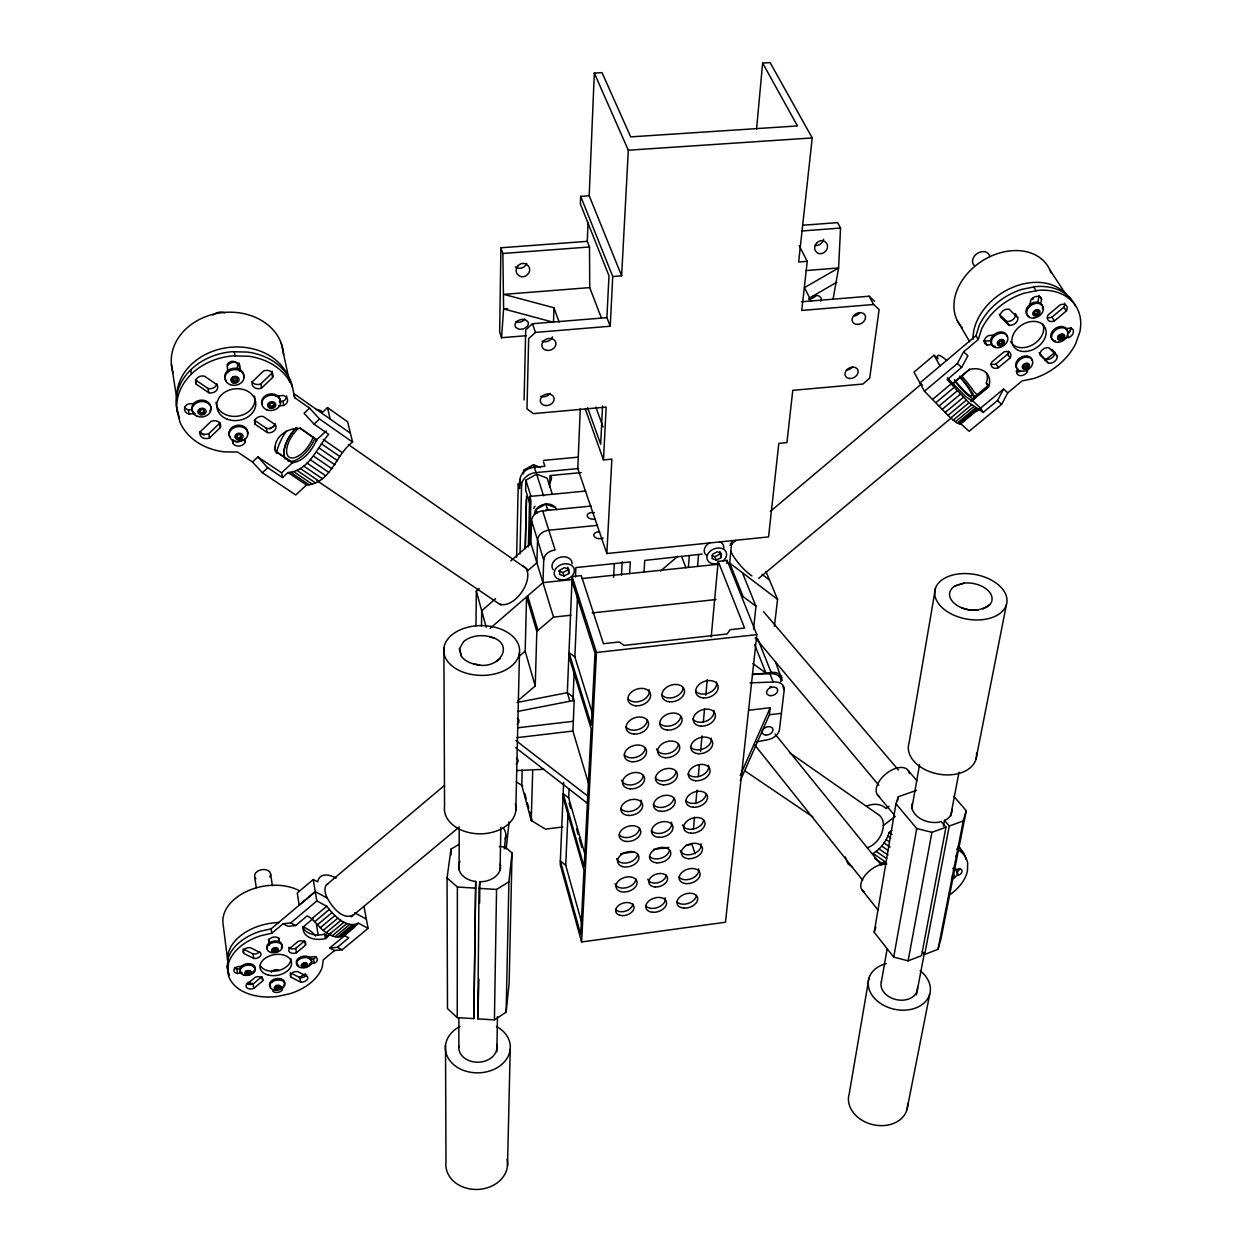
<?xml version="1.0" encoding="UTF-8"?>
<svg xmlns="http://www.w3.org/2000/svg" width="1252" height="1252" viewBox="0 0 1252 1252"><rect width="100%" height="100%" fill="white"/><g stroke="black" fill="none" stroke-linecap="round" stroke-linejoin="round"><path stroke-width="1.5" d="M459.938 861.376A21.002 15.212 -0.3 0 0 472.364 880.923L475.713 881.471L473.866 1018.627L457.246 1017.626L457.371 887.026L447.058 877.981L450.986 849.153L459.437 844.098M458.842 1047.533L458.889 1018.22M459.124 869.671L459.187 828.621M473.866 1018.627L475.713 881.471M499.266 846.54L504.963 846.9L512.052 852.909L509.141 983.211L506.121 1012.179L494.415 1019.879L477.795 1018.878L479.031 888.357L479.845 881.721L483.256 881.596A21.002 15.212 -0.3 0 0 500.268 863.864M475.963 625.765L476.323 591.038L479.203 588.518M478.89 979.111L477.795 1018.878M479.626 903.146L479.845 881.721M481.519 626.25L481.707 610.773L495.589 598.691M601.445 318.133L589.723 287.6L589.504 246.973L587.282 241.339L500.894 247.786L499.673 331.921L501.551 337.727L526.482 335.677M494.415 1019.879L496.559 889.436L508.907 881.799L512.052 852.909M496.856 1051.805L497.467 1016.655M500.064 870.25L500.831 827.29M506.121 1012.179L508.907 881.799M867.245 847.792C877.136 844.286 883.834 833.801 883.364 823.378A19.39 13.678 -55.7 0 0 877.558 814.097M516.622 557.234L518.234 483.288M543.478 461.816L544.917 466.245L534.322 467.246A14.335 11.237 -17.3 0 0 519.909 480.111L519.705 488.687L518.328 484.211M520.003 553.838L521.552 485.463L519.909 480.111M524.103 399.983L525.715 329.933L532.476 323.72L606.907 317.648L610.225 326.24L535.465 332.406L528.673 338.635L526.982 408.809L533.336 413.63L606.156 407.088L603.48 459.938L611.868 459.155L606.829 553.54L768.572 536.905L778.807 443.38L786.929 442.613L792.782 390.342L862.878 384.051L869.702 378.214L879.123 309.541L873.614 304.502L869.138 296.223L801.437 301.763M507.498 1165.784L510.237 1049.145M515.808 810.482L519.502 652.574A37.951 24.899 0.5 0 0 465.228 627.972A37.951 24.899 0.5 0 0 460.251 670.962A37.951 24.899 0.5 0 0 519.502 652.574M552.398 494.383L547.124 478.123L536.654 474.148L525.887 480.158L525.637 490.111L530.159 504.619M525.198 548.126L526.388 499.626M525.292 548.752L526.591 496.387M522.162 770.168L521.771 785.301L531.239 820.498L545.449 829.153L562.805 826.946M518.125 700.541L535.214 686.002L525.183 651.181L526.576 596.828L527.687 595.874L537.953 630.46M528.375 546.967L529.674 496.465L585.795 491.019M529.925 523.054L530.238 511.411M529.737 545.121L530.911 500.424L529.674 496.465M535.903 513.148L535.997 509.533L545.872 504.04L555.465 507.623M535.214 686.002L536.826 631.431L553.509 617.111L530.895 543.258L531.552 520.644A11.049 8.529 -17.2 0 1 542.679 510.847L591.147 506.058M531.239 820.498L532.695 771.169M589.723 287.6L503.836 294.376L553.963 307.757L553.509 322.296L503.601 308.9L502.85 253.483L500.894 247.786M549.659 487.044L550.035 475.557L581.194 472.599M490.127 628.379L542.961 582.649L543.728 559.894L531.552 520.644M523.43 473.835L523.555 470.173L533.477 464.742L540.52 467.512M580.693 196.361L612.744 276.504L621.634 275.816L589.191 195.75L580.693 196.361L580.38 203.951L608.973 275.784L606.907 317.648M588.847 784.488L572.884 731.043L574.214 700.744L569.879 701.23L567.328 692.685L572.133 576.577L581.288 575.623L603.448 643.7L619.239 641.963L624.012 645.406L727.177 633.966L730.072 629.693L744.58 628.081L718.194 561.365L727.146 560.411L756.818 634.623L725.471 922.223L581.601 941.973L560.207 864.49L563.635 782.265M580.286 408.559L577.782 468.608L606.829 553.54M587.282 241.339L588.08 222.34M589.191 195.75L594.324 73.085L602.04 72.632L630.695 136.875L797.477 125.936L762.64 63.054L770.121 62.6L812.219 137.923L798.651 261.997L807.243 261.324L801.749 310.433L873.614 304.502M575.466 577L575.873 567.579L630.319 561.929L629.6 573.604M574.183 672.089L572.962 700.04M593.025 715.487L574.856 656.909L577.563 595.029M581.757 922.771L565.716 865.304L568.048 812.877M585.216 855.272L568.705 797.962L569.128 788.541M568.799 573.51L569.003 569.284L564.48 567.625L559.754 570.192L559.566 574.418L564.089 576.061L568.799 573.51L567.813 567.187M602.556 405.992L600.678 444.194L587.611 407.776M802.782 225.235L837.588 222.637L840.546 228.067L838.59 267.975L833.065 299.197M610.225 326.24L612.744 276.504M581.601 941.973L596.468 652.48L572.133 576.577M621.634 275.816L628.316 150.209L594.324 73.085M613.59 577.282L614.341 563.729M621.462 575.325L622.26 561.725M643.966 572.101L644.749 560.427L702.106 554.088M501.551 337.727L503.601 308.9L507.483 308.587M688.381 567.391L689.304 556.107M697.567 566.17L698.538 554.839M756.568 128.972L762.64 63.054M693.436 828.902L694.5 817.274M695.768 803.706L697.02 790.137M698.272 776.553L699.352 764.925M700.604 751.356L702.043 735.847M703.295 722.279L704.563 708.71M705.815 695.126L707.255 679.617M711.199 636.971L718.194 561.365M726.864 563.337L727.146 560.411M753.516 629.099L755.973 606.234L743.125 596.625L729.666 563.056L731.904 540.551M721.042 557.625L721.465 553.447L717.177 551.788L712.466 554.339L712.059 558.517L716.347 560.16L721.042 557.625L719.947 551.412M229.539 974.979A48.28 31.707 -10.3 0 1 227.16 966.998L228.052 958.531A48.28 31.707 -10.3 0 1 260.4 931.222L271.136 928.843L315.269 891.627L313.235 879.499L297.256 893.02L299.197 905.18L315.269 891.627L327.351 898.122C331.983 906.871 343.095 921.128 353.721 914.649M334.534 950.518L323.282 959.83L322.249 967.06A48.358 31.707 -10.3 0 1 290.151 993.634L278.007 996.357A48.358 31.707 -10.3 0 1 227.723 971.458L228.631 962.991A48.358 31.707 -10.3 0 1 261.026 935.651L271.778 933.272L283.124 923.726L290.73 922.912L295.707 925.51L307.178 915.885C315.88 920.126 320.042 930.455 329.37 934.321C340.591 942.255 350.873 930.439 358.448 923.209L368.072 928.358L342.172 949.798L334.534 950.518L329.714 947.999L346.475 934.086M506.137 848.919L509.157 821.922M504.337 848.762L505.839 835.303M740.261 780.763L769.401 714.751L770.215 707.709L748.915 710.26M774.409 626.25L777.57 599.379L765.895 571.413M782.876 686.675L784.206 689.993L779.48 729.447A12.442 8.623 -21 0 1 766.474 739.948L756.881 741.841M912.332 803.33A20.251 13.944 11.1 0 0 918.545 817.415A20.251 13.944 11.1 0 0 938.233 822.298L941.191 821.609L945.98 827.228L921.519 955.667L908.107 960.847L893.709 957.091L874.209 932.255L895.978 803.768L898.247 796.788L916.605 790.294M897.59 800.623L898.247 796.788M868.951 978.141L849.232 1093.763A29.954 23.381 13.6 0 0 875.336 1125.141A29.954 23.381 13.6 0 0 907.653 1103.419M935.432 588.346L909.077 742.937A34.493 23.115 10.7 0 0 940.017 774.346A34.493 23.115 10.7 0 0 976.529 753.172M881.377 981.724L887.12 949.063M911.785 808.808L919.563 764.612M893.709 957.091L916.746 828.542L895.978 803.768M908.107 960.847L931.926 832.33L945.98 827.228M943.398 826.163L944.493 820.404L946.95 819.152A20.251 13.944 11.1 0 0 951.958 809.449M916.386 994.902L924.477 952.662M950.565 816.351L959.016 772.202M953.836 796.35L966.231 810.67L940.972 938.922L937.998 949.298L924.68 954.447L949.282 826.038L944.493 820.404M1017.422 369.496L1016.734 373.033A6.197 4.523 -31.6 0 0 1021.397 375.616A6.197 4.523 -31.6 0 0 1027.25 372.047L1027.955 368.511M1029.754 305.629L1030.819 300.104A6.37 4.726 -33.3 0 1 1036.844 296.395A6.37 4.726 -33.3 0 1 1041.586 299.165L1040.506 304.69M1037.72 302.734L1039.16 295.378M937.998 949.298L963.242 820.968L966.231 810.67M907.011 1109.507L929.735 994.119M975.981 759.213L1006.405 604.716A36.496 22.677 9.9 0 0 958.735 573.917A36.496 22.677 9.9 0 0 947.373 611.696A36.496 22.677 9.9 0 0 1006.405 604.716M236.581 437.308L237.035 435.273L239.414 434.46L241.354 435.696L240.9 437.73L238.522 438.529L236.44 436.51L238.522 438.529M240.9 437.73L241.198 434.898L239.273 433.662L236.894 434.475M204.42 410.844L202.339 408.668L199.897 409.435L199.553 412.362L201.478 413.661L203.919 412.894L204.264 409.983L203.919 412.894M232.543 380.561L232.794 377.071L232.543 380.561L234.453 381.876L236.878 381.124L237.395 379.043L235.486 377.728L233.06 378.48M236.878 381.124L237.113 377.619M269.321 405.836L269.853 403.786L272.279 403.019L274.157 404.318L273.609 406.384L271.199 407.135L269.133 404.944L271.199 407.135M273.609 406.384L273.969 403.426L274.157 404.318M782.156 680.399L775.567 662.089M874.209 932.255L875.868 926.981M922.552 385.319L919.907 382.94L975.95 335.692L979.267 325.348A55.511 40.987 -32.5 0 1 1021.882 289.368L1035.592 286.614A55.511 40.987 -32.5 0 1 1075.358 305.926M924.446 391.219L957.373 363.534L963.633 351.828L978.219 339.527L981.568 329.198A55.62 41.003 -32.4 0 1 1024.277 293.156L1038.018 290.386A55.62 41.003 -32.4 0 1 1079.834 331.905L1075.656 343.737A55.62 41.003 -32.4 0 1 1033.604 378.558L1022.133 380.905L1007.735 392.846L1001.631 404.365L969.142 431.267L960.769 423.755L957.311 423.098L950.659 418.027L924.446 391.219L913.991 372.141L934.023 355.208L937.92 358.776A33.945 5.274 50 0 1 946.715 360.42M459.468 648.802L463.49 641.728A22.333 14.648 0.5 0 1 483.663 635.719C518.891 638.802 501.363 672.59 474.007 664.029A22.333 14.648 0.5 0 1 461.393 656.314L459.468 648.802L461.393 656.314M874.381 858.136L881.846 863.207L885.007 861.611L873.067 853.488C880.766 848.778 886.494 841.109 889.108 832.502L891.893 830.358M287.96 472.52L306.505 484.993C330.951 483.428 335.771 454.335 352.594 442.081L319.526 418.982L309.573 408.105L304.095 413.301L314.033 424.146L328.713 434.366C316.74 447.637 309.134 471.049 287.96 472.52L282.576 477.56L281.606 472.833L292.311 462.802C304.189 461.112 312.171 449.906 316.74 439.671L326.271 430.954M740.245 775.457L770.215 707.709M330.121 933.147L325.395 938.562A18.702 12.442 -11.1 0 1 303.266 926.981L303.25 926.793M316.286 440.876L316.787 439.859L300.12 428.2L316.787 439.859M960.018 424.052L978.219 408.935L983.117 412.471L997.5 400.546L1003.603 389.012L1007.735 392.846M978.219 408.935L968.985 402.768L947.138 379.7L961.614 367.431L967.906 355.803L963.633 351.828M953.085 875.508L952.709 877.668L952.349 876.838M947.326 377.76L965.276 396.211L971.114 400.452L988.485 386.821L986.326 383.112A21.002 15.54 -30.4 0 0 986.466 372.752M209.507 437.918L220.336 427.558A6.683 5.384 -6.7 0 0 218.427 421.846A6.683 5.384 -6.7 0 0 211.103 421.345L200.257 431.752A6.683 5.352 -6.9 0 0 202.182 437.433A6.683 5.352 -6.9 0 0 209.507 437.918L208.787 433.693L219.585 423.332A6.667 5.368 -6.6 0 0 219.882 422.3M251.887 381.672A6.698 5.493 -8 0 0 260.776 383.863L271.794 373.315A6.714 5.509 -8.3 0 0 272.169 371.155M271.794 373.315L272.654 377.462L261.621 388.026L260.776 383.863M292.452 387.134A59.376 48.171 -7.3 0 0 248.491 356.225L232.841 355.865A59.376 48.171 -7.3 0 0 176.876 410.108L180.022 422.347A59.376 48.171 -7.3 0 0 224.452 451.878L237.536 452.019L252.528 462.019L257.896 456.933L281.606 472.833M252.528 462.019L262.388 472.724L267.709 467.716L282.576 477.56M314.033 424.146L319.526 418.982M352.594 442.081L347.633 421.799L327.492 407.604L322.562 412.205A36.042 17.246 -55.3 0 0 315.754 409.435M306.505 484.993L295.769 494.978L262.388 472.724M510.8 560.865L530.895 543.258M998.799 342.391L1000.583 340.826L1002.664 341.076L1002.946 342.907L1001.146 344.472L999.08 344.206L998.36 341.671L999.08 344.206M998.642 343.486L1000.708 343.752L1002.508 342.187L1002.226 340.356L1000.145 340.09L1000.583 340.826M527.295 571.1L536.873 562.758L537.577 540.066A11.158 8.545 -17.3 0 1 548.83 530.222L597.486 525.339M302.514 965.12L303.735 963.101L302.514 965.12L303.187 966.341L306.552 965.214L305.754 963.148L306.552 965.214M302.389 964.275L303.047 965.511L306.427 964.384M519.596 655.985L525.183 651.181M977.749 610.068A21.472 13.334 9.9 0 1 953.148 602.212A21.472 13.334 9.9 0 1 954.869 585.999L963.977 583.119A21.472 13.334 9.9 0 1 986.748 589.363A21.472 13.334 9.9 0 1 989.988 604.481L986.92 607.11L977.749 610.068A21.44 13.318 9.9 0 1 961.411 607.658M989.988 604.481L982.757 609.02M660.508 571.053L677.77 556.311M326.709 884.648L444.46 785.427M729.994 545.418L735.988 540.379M770.371 511.379L921.378 384.051M290.73 922.912L316.834 900.955L315.269 891.627M272.967 949.814L274.36 948.64L276.395 948.734L277.036 950.002L273.593 951.082L272.826 948.859L273.593 951.082M312.124 918.498L326.725 906.245C333.83 915.228 345.834 928.859 358.448 923.209M1034.355 312.53L1036.202 310.981L1038.252 311.31L1038.44 313.188L1036.593 314.737L1034.559 314.409L1033.87 311.764L1034.559 314.409M245.83 971.145L246.472 972.366L249.852 971.302M273.452 950.127L276.895 949.047L276.254 947.78M303.266 926.981L313.297 918.358M248.679 973.962L250.056 972.82L249.414 971.583L246.034 972.647L246.675 973.884L248.679 973.962L248.475 972.46M969.564 369.387L953.195 383.112L969.564 369.387A21.049 15.54 -30.4 0 1 988.595 386.978L972.1 400.546M1034.058 313.626L1036.108 313.955L1037.955 312.405L1037.752 310.543M933.1 398.981L951.426 383.613M314.612 921.785L329.229 909.531M936.011 402.549L954.353 387.212M317.351 924.884L331.968 912.645M939.016 406.071L957.357 390.734M288.586 947.31A5.462 3.599 -10.6 0 0 295.754 948.327L304.752 940.8L305.457 945.213L296.427 952.756A5.462 3.599 -10.6 0 1 290.495 952.741A5.462 3.599 -10.6 0 1 289.071 948.969L298.117 941.41A5.478 3.615 -10.7 0 1 304.048 941.41A5.478 3.615 -10.7 0 1 305.457 945.213M320.246 927.763L334.879 915.525M246.519 983.509A5.431 3.537 -9.9 0 0 253.139 983.931L260.526 977.765M990.786 363.894A6.213 4.585 -31.4 0 0 996.06 363.863L1007.688 354.144A6.229 4.601 -31.6 0 0 1008.564 351.202M1047.58 317.523A6.307 4.648 -33.3 0 0 1051.977 317.132L1063.824 307.241A6.323 4.664 -33.6 0 0 1064.623 303.266M329.714 947.999L337.414 947.31L348.745 937.826L343.909 935.275M942.052 409.451L960.394 394.13M262.623 980.973A5.446 3.553 -10 0 0 261.152 977.264A5.446 3.553 -10 0 0 255.22 977.28L246.331 984.729A5.446 3.537 -9.9 0 0 247.818 988.407A5.446 3.537 -9.9 0 0 253.749 988.376L262.623 980.973L261.997 976.529M323.266 930.314L337.883 918.107M945.041 412.612L963.383 397.307M998.36 367.712L1010.004 357.994A6.229 4.601 -31.6 0 0 1009.801 352.579A6.229 4.601 -31.6 0 0 1003.744 352.062L992.069 361.812A6.229 4.585 -31.3 0 0 992.304 367.196A6.229 4.585 -31.3 0 0 998.36 367.712L996.06 363.863M1054.403 320.935L1066.281 311.028A6.338 4.664 -33.5 0 0 1066.188 305.472A6.338 4.664 -33.5 0 0 1060.131 304.893L1048.221 314.847A6.323 4.648 -33.3 0 0 1048.347 320.371A6.323 4.648 -33.3 0 0 1054.403 320.935L1051.977 317.132M326.334 932.521L340.951 920.33M947.936 415.492L966.262 400.202M329.37 934.321L343.987 922.145M973.649 397.62L988.564 385.178L986.326 383.112M325.395 938.562L331.091 933.601M758.555 578.502L951.567 417.714M971.02 401.501L974.009 399.012M332.343 935.682L346.945 923.522M351.342 916.824L459.327 826.915M950.659 418.027L968.985 402.768M953.163 420.171L971.474 404.944M335.16 936.574L349.762 924.43M955.401 421.861L973.68 406.665M275.659 987.405L277.052 986.263L279.055 986.341L279.665 987.578L276.285 988.642L275.534 986.513L276.285 988.642M1023.995 367.791L1023.792 365.975L1025.591 364.473L1027.61 364.77L1027.814 366.586L1025.998 368.088L1023.995 367.791L1023.494 366.961L1025.498 367.259L1027.313 365.756L1027.109 363.956L1025.091 363.659L1025.591 364.473M337.79 936.981L352.375 924.852M1059.348 338.65L1059.176 336.835L1060.976 335.333L1062.979 335.646L1063.151 337.461L1061.336 338.963L1058.519 337.367L1060.507 337.664L1062.322 336.162L1062.15 334.347L1062.979 335.646M957.311 423.098L975.574 407.917M276.16 987.734L278.163 987.812L279.54 986.67L278.914 985.449L279.055 986.341M340.153 936.903L354.723 924.79M958.86 423.833L977.092 408.684M342.203 936.324L356.757 924.242M960.769 423.755L978.939 408.668M976.435 411.579L1003.603 389.012M888.998 806.304L886.087 808.557A28.921 20.392 -55.7 0 0 866.541 806.163M883.317 825.538L895.227 816.414M496.121 661.557L500.049 658.74M809.324 298.164L836.852 282.185M545.152 510.706L547.578 509.345L549.941 510.221M558.47 570.912L562.977 572.555L567.688 569.989M712.138 555.622L714.986 556.717L719.665 554.198M954.869 585.999L963.977 583.119M949.282 826.038L963.242 820.968M238.381 437.73L240.76 436.932M232.277 379.137L234.187 380.451L236.597 379.7M200.038 410.296L202.48 409.529M199.397 411.501L201.337 412.8L203.763 412.049M271.011 406.243L273.421 405.476M517.577 711.449L569.879 701.23M327.273 935.526L324.659 934.164L321.764 934.728A18.67 12.442 -11 0 1 302.734 926.543M517.06 702.497L567.328 692.685L573.103 697.067L574.214 700.744M234.437 968.046A5.478 3.584 -9.6 0 0 236.972 969.048L240.775 968.532M309.745 959.329L313.516 958.813A5.415 3.568 -11 0 0 316.302 956.497M242.716 966.106L236.988 966.873A5.493 3.584 -9.6 0 0 233.921 970.629A5.493 3.584 -9.6 0 0 237.551 973.493L241.37 972.976M310.465 963.727L314.236 963.226A5.431 3.568 -11 0 0 317.351 959.486A5.431 3.568 -11 0 0 313.861 956.622L308.195 957.373M954.681 869.608L959.736 868.935A5.055 3.177 -22.7 0 1 962.005 871.752A5.055 3.177 -22.7 0 1 958.406 875.336L956.638 871.314A5.055 3.177 -22.7 0 0 960.002 868.418M620.648 853.676L634.154 851.923M653.434 849.419L668.85 847.416M686.206 845.163L691.996 844.411L695.095 853.661M516.732 737.694L572.884 731.043M769.401 714.751L781.42 713.327M517.639 727.788L573.306 721.293M752.436 674.593L771.169 672.434A12.567 8.874 -21.6 0 1 782.03 678.036M596.468 652.48L756.818 634.623M553.509 617.111L570.912 615.233M592.196 612.932L716.034 599.552M542.945 582.649L572.133 579.582M581.851 578.565L717.991 564.292M295.707 925.51L288.101 926.323L283.124 923.726M521.552 485.463A14.382 11.237 -17.3 0 1 536.012 472.583L578.549 468.545M543.697 460.376L578.393 457.121M994.119 335.035L988.751 335.52A6.276 4.679 -31.7 0 0 984.307 340.591A6.276 4.679 -31.7 0 0 987.03 345.004L992.382 344.519M195.609 403.347L188.238 404.005A6.745 5.462 -5.7 0 0 184.545 409.404A6.745 5.462 -5.7 0 0 189.115 414.052L194.623 413.551M275.972 396.117L283.234 395.46A6.651 5.415 -9 0 1 287.569 400.092A6.651 5.415 -9 0 1 283.781 405.445L278.351 405.93M1065.515 328.572L1070.804 328.087A6.276 4.57 -33.1 0 1 1073.34 332.5A6.276 4.57 -33.1 0 1 1068.832 337.539L1065.327 337.852M184.56 407.213A6.729 5.462 -5.6 0 0 188.442 409.827L192.088 409.498M279.29 401.61L282.889 401.282A6.636 5.399 -9 0 0 286.677 395.929M983.822 340.779A6.276 4.679 -31.7 0 0 984.745 341.17L990.082 340.685M551.412 476.902L551.522 476.887A17.622 13.803 -17.3 0 1 549.033 484.305M805.912 270.557L838.59 267.975L804.457 287.616L811.452 301.435M502.85 253.483L589.504 246.973M801.765 230.994L840.546 228.067M628.316 150.209L812.219 137.923M516.653 770.575L543.806 769.307M750.073 682.856L773.22 682.043A12.567 8.842 -21.5 0 1 784.206 689.993M752.624 674.343L769.917 673.764A12.52 8.842 -21.5 0 1 780.872 681.714M303.876 963.93L305.895 963.977M457.371 887.026L474.899 888.106M479.031 888.357L496.559 889.436M274.751 447.308L275.581 451.33L292.999 462.708M474.007 664.029L479.735 664.89M916.746 828.542L931.926 832.33M489.313 636.579L494.446 638.348M243.717 953.382L253.718 958.422A5.509 3.646 -10 0 0 259.571 956.872A5.509 3.646 -10 0 0 260.463 952.756L250.463 947.686A5.524 3.646 -9.7 0 0 244.578 949.266A5.524 3.646 -9.7 0 0 243.717 953.382L243.123 948.938L253.107 953.977A5.493 3.615 -9.9 0 0 259.587 951.77M290.902 977.155L300.59 982.038A5.399 3.537 -10.9 0 0 306.333 980.504A5.399 3.537 -10.9 0 0 307.288 976.497L297.6 971.583A5.415 3.537 -10.7 0 0 291.81 973.148A5.415 3.537 -10.7 0 0 290.902 977.155L290.229 972.741M291.841 973.555L299.901 977.624A5.384 3.521 -10.8 0 0 306.724 974.776M337.414 947.31L342.172 949.798M313.235 879.499L317.695 881.877A30.33 14.508 50 0 1 336.162 878.106M316.834 900.955L326.725 906.245M354.582 912.771L366.335 919.093M516.247 781.858L522.773 785.896M852.581 866.947L848.011 863.896L845.272 856.947M290.73 472.411L309.275 484.9M296.959 470.376L315.52 482.896M293.75 471.691L312.311 484.195M275.581 451.33L292.264 462.63M300.308 468.467L318.869 481.034M316.866 480.58L500.91 605.06M745.003 770.935L812.798 816.867M307.084 463.13L325.645 475.744M303.704 466.041L322.265 478.624M208.818 392.737L208.098 388.543L195.578 379.998L196.282 384.192L208.818 392.737A6.776 5.524 -6.2 0 0 216.048 390.89A6.776 5.524 -6.2 0 0 217.05 384.787L204.53 376.195A6.792 5.54 -5.8 0 0 197.268 378.041A6.792 5.54 -5.8 0 0 196.282 384.192M267.239 432.535L266.394 428.34L254.375 420.14L255.205 424.334L267.239 432.535A6.604 5.321 -8.8 0 0 274.313 430.719A6.604 5.321 -8.8 0 0 275.409 424.804L263.374 416.556A6.636 5.352 -8.4 0 0 256.269 418.371A6.636 5.352 -8.4 0 0 255.205 424.334M310.386 459.797L328.932 472.427M876.118 851.407L886.572 858.528M313.532 456.104L332.046 468.764M879.029 848.934L887.965 855.053M316.443 452.144L334.957 464.836M881.705 846.102L887.652 850.186M319.072 447.997L337.555 460.705M884.1 842.972L890.047 847.072M323.235 439.483L341.686 452.238M321.357 443.74L339.808 456.479M887.84 836.101L890.798 838.151M886.15 839.607L889.123 841.657M952.349 875.555L953.445 876.322M889.108 832.502L892.081 834.552M348.338 444.554L527.217 569.175M789.902 752.906L877.777 814.238M350.435 433.255L293.813 393.551L294.721 397.713L309.573 408.105M752.922 663.591L765.942 673.028L754.659 644.623M574.856 656.909L568.987 652.542L591.351 725.174L595.013 653.09L571.945 581.022M729.666 563.056L777.57 599.379M762.077 574.386L769.495 580.036M515.918 740.511L587.736 796.084M515.746 747.71L587.376 803.283M568.705 797.962L563.15 793.565L584.152 866.932L591.163 728.836L568.831 656.189M565.716 865.304L560.364 860.907L580.709 934.446L583.98 870.203L563.009 796.835M972.319 400.546L980.613 408.105L983.117 412.471M976.998 394.583L974.479 392.267A33.945 5.274 50 0 0 962.037 376.21M869.138 296.223L874.616 301.262M957.373 363.534L961.614 367.431M997.5 400.546L1001.631 404.365M457.246 1017.626L447.48 1008.611L447.058 877.981M999.221 314.221L1006.467 321.201L1008.815 325.019A6.323 4.711 -32.5 0 0 1015.356 323.313A6.323 4.711 -32.5 0 0 1017.688 317.554L1015.325 313.751A6.307 4.695 -32.6 0 1 1012.993 319.51A6.307 4.695 -32.6 0 1 1006.467 321.201M1039.144 352.673L1048.315 363.033A6.213 4.523 -32.3 0 0 1054.716 361.358A6.213 4.523 -32.3 0 0 1057.079 355.771L1051.962 349.324M1008.815 325.019L1000.348 316.866A6.338 4.711 -32.3 0 1 1002.664 311.091A6.338 4.711 -32.3 0 1 1009.237 309.385M1048.315 363.033L1040.162 355.192A6.229 4.538 -32 0 1 1042.493 349.59A6.229 4.538 -32 0 1 1048.941 347.899L1057.079 355.771M1009.253 309.369L1017.688 317.554M257.896 456.933L267.709 467.716M908.326 770.653L916.949 780.747M763.47 611.571L898.404 769.996M755.159 637.644L878.779 785.223M877.386 794.723L894.382 815.13M775.082 734.079L881.674 865.539M922.427 951.63L924.68 954.447M754.721 744.94L862.706 880.266M862.002 889.859L878.231 910.314M953.101 382.94L953.899 383.973M1069.224 297.084L1071.696 300.856M1049.661 269.571L1068.41 298.132M1063.824 307.241L1066.281 311.028M1067.22 335.004L1068.832 337.539M1033.682 286.99L1036.108 290.777M1039.974 296.646L1041.586 299.165M1062.322 336.162L1063.151 337.461M1060.507 337.664L1061.336 338.963M1058.347 335.552L1059.176 336.835M1027.109 363.956L1027.61 364.77M1027.313 365.756L1027.814 366.586M1025.498 367.259L1025.998 368.088M1023.291 365.161L1023.792 365.975M1025.701 369.481L1027.25 372.047M1007.688 354.144L1010.004 357.994M984.745 341.17L987.03 345.004M975.95 335.692L978.219 339.527M957.311 320.653L969.705 341.749M934.023 355.208L940.08 365.928M799.183 245.689L807.243 261.324M327.351 898.122L326.334 895.994A20.329 9.719 50 0 1 327.727 883.849M882.942 863.395L883.02 863.567A17.559 11.284 -21.8 0 0 885.618 863.395M742.373 572.696L755.973 606.234M757.663 638.723L771.169 672.434M769.917 673.764L773.22 682.043M714.986 556.717L716.347 560.16M681.98 557.343L685.939 567.798M595.827 407.025L603.088 427.042M553.963 307.757L559.112 322.077M585.31 409.044L603.48 459.938M532.476 323.72L535.465 332.406M536.654 474.148L543.587 495.823M533.477 464.742L534.557 468.138M545.872 504.04L547.578 509.345M534.322 467.246L536.012 472.583M562.977 572.555L564.089 576.061M542.679 510.847L555.09 549.988A11.268 8.561 -17.3 0 0 543.728 559.894M535.997 509.533L537.108 513.085M525.887 480.158L530.989 496.449M526.576 596.828L536.826 631.431M569.097 803.08L570.693 808.62M576.53 828.965L578.127 834.521M579.191 838.214L581.851 847.463M476.323 591.038L486.199 627.252M973.962 396.164L974.212 397.134M524.76 793.33L526.263 798.886M527.264 802.595L528.767 808.15M529.752 811.844L532.257 821.109M179.365 418.121L176.219 405.883A59.251 48.139 -7.3 0 1 232.043 351.718L247.661 352.094A59.251 48.139 -7.3 0 1 291.544 382.987L294.721 397.713M327.492 407.604L330.199 419.06M281.09 342.766L289.666 382.157M282.889 401.282L283.781 405.445M272.091 402.127L272.279 403.019M234.218 351.781L235.016 355.928M234.187 380.451L234.453 381.876M244.531 439.421L245.063 442.222A6.62 5.305 -7.7 0 1 239.21 446.041A6.62 5.305 -7.7 0 1 232.903 443.365L232.403 440.547M364.082 907.011L368.072 928.358M241.198 434.898L241.354 435.696M239.273 433.662L239.414 434.46M219.585 423.332L220.336 427.558M324.659 934.164L325.379 938.358M201.337 412.8L201.478 413.661M316.365 924.07L318.211 935.197M190.727 369.872L191.415 374.051M313.516 958.813L314.236 963.226M188.442 409.827L189.115 414.052M305.065 965.558L305.191 966.387M303.047 965.511L303.187 966.341M295.754 948.327L296.427 952.756M299.901 977.624L300.59 982.038M171.399 364.285L176.939 399.732A57.42 46.747 -7.2 0 1 225.423 347.915A57.42 46.747 -7.2 0 1 289.822 380.905M176.657 407.589L177.314 411.814M270.635 874.099L272.373 885.68M276.895 949.047L277.036 950.002M282.06 986.607L282.498 989.549A5.399 3.506 -10.4 0 1 277.725 992.382A5.399 3.506 -10.4 0 1 272.639 990.895M275.487 950.221L275.628 951.176M271.136 928.843L271.778 933.272M279.54 986.67L279.665 987.578M278.163 987.812L278.288 988.72M276.911 985.371L277.052 986.263M256.269 887.715L254.61 876.118A8.091 5.493 -9.7 0 1 264.297 869.53A8.091 5.493 -9.7 0 1 269.759 876.979M253.107 953.977L253.718 958.422M253.139 983.931L253.749 988.376M246.472 972.366L246.675 973.884M236.972 969.048L237.551 973.493M227.692 960.487L222.934 922.88A46.089 30.83 -10 0 1 249.007 890.375A46.089 30.83 -10 0 1 299.635 890.829M227.285 965.84L227.848 970.3M227.723 372.063L227.285 366.21A6.776 5.571 -6.9 0 1 233.295 362.235A6.776 5.571 -6.9 0 1 239.774 365.13L240.165 370.968M232.637 439.624L232.903 443.365M269.321 945.37L268.93 939.986A5.509 3.646 -10.2 0 1 273.812 937.075A5.509 3.646 -10.2 0 1 279.008 938.671L279.259 942.255M268.554 939.141L268.804 942.725M244.813 438.497L245.063 442.222M239.101 362.923L239.633 370.702M278.586 937.826L278.836 941.41M443.897 647.832L444.538 806.053A35.776 25.259 -0.1 0 0 481.644 833.801A35.776 25.259 -0.1 0 0 515.323 803.909M445.509 1045.217L445.994 1162.091A30.893 25.275 -2.3 0 0 477.982 1189.431A30.893 25.275 -2.3 0 0 507.091 1159.211M450.986 849.153L451.002 854.991M859.78 312.671A7.011 5.509 -29.5 0 1 853.661 316.083M550.113 393.363A7.027 5.665 -18.5 0 1 540.645 396.305M552.555 336.898A7.168 5.884 -19.2 0 1 542.069 341.201M852.565 366.742A6.886 5.321 -28.1 0 1 846.555 370.06M809.011 299.651A6.917 4.601 -20.6 0 1 809.887 298.43L812.579 296.474A6.51 4.335 -20.6 0 1 818.918 295.957L820.842 297.538A6.917 4.601 -20.6 0 1 820.67 301.153M823.581 239.273A6.745 5.431 -30.4 0 1 814.896 245.455M816.21 295.347A6.62 5.258 -28.8 0 1 808.839 298.524M526.685 263.421A6.855 5.79 -19.1 0 1 515.339 266.911M524.745 319.041A6.745 5.587 -18.4 0 1 515.652 321.842M496.402 1026.421A32.489 25.4 -1.3 0 1 501.974 1064.231A32.489 25.4 -1.3 0 1 453.224 1064.247A32.489 25.4 -1.3 0 1 459.907 1026.437M496.668 1044.45A19.109 14.93 -1.3 0 1 478.655 1062.197A19.109 14.93 -1.3 0 1 458.842 1046.03M920.11 970.754A31.441 23.412 12.4 0 1 919.406 1006.311A31.441 23.412 12.4 0 1 873.067 996.576A31.441 23.412 12.4 0 1 886.197 963.617M917.559 987.218A18.498 13.772 12.4 0 1 897.715 999.894A18.498 13.772 12.4 0 1 881.424 981.412M313.313 436.635A20.189 9.656 -55.3 0 1 289.603 457.434A20.189 9.656 -55.3 0 1 297.976 428.763M314.409 439.53A24.148 11.55 -55.3 0 1 287.819 460.939M296.427 427.511A24.148 11.55 -55.3 0 0 285.456 459.03A24.148 11.565 -55.3 0 1 296.427 427.542M275.299 424.678A57.42 46.747 -7.2 0 1 269.822 428.982M204.092 435.101A57.42 46.747 -7.2 0 1 199.475 432.707M173.167 372.83A56.356 46.418 -6.6 0 1 218.865 313.094A56.356 46.418 -6.6 0 1 283.641 354.598M213.09 315.081A9.844 8.216 -5.9 0 1 224.875 312.797M226.299 380.764A9.578 7.841 -7 0 1 232.465 368.464A9.578 7.841 -7 0 1 243.608 377.353M195.093 413.927A9.546 7.715 -6 0 1 193.653 403.582A9.546 7.715 -6 0 1 206.283 401.078A9.546 7.715 -6 0 1 209.882 410.985M230.618 361.609A5.384 4.429 -6.8 0 1 236.362 362.689A5.384 4.429 -6.8 0 1 237.097 367.556M227.05 365.052A5.384 4.429 -6.8 0 1 227.504 363.941M228.287 362.955A5.384 4.429 -6.8 0 1 229.351 362.157M230.446 437.308A9.39 7.543 -7.6 0 1 236.518 425.414A9.39 7.543 -7.6 0 1 247.442 433.896M262.075 404.396A9.437 7.668 -8.7 0 1 270.557 393.91A9.437 7.668 -8.7 0 1 280.182 402.753M275.612 451.502A22.27 17.825 -9.9 0 1 300.151 428.372M261.605 388.026A6.714 5.493 -8.6 0 1 254.266 387.494A6.714 5.493 -8.6 0 1 252.45 381.657L263.499 371.03A6.729 5.509 -8.4 0 1 270.855 371.578A6.729 5.509 -8.4 0 1 272.654 377.462M254.453 396.055A19.547 15.869 -7.3 0 1 238.287 416.087A19.547 15.869 -7.3 0 1 216.017 402.299M275.096 423.645A6.589 5.321 -8.7 0 1 266.394 428.34M208.787 433.677A6.667 5.352 -6.4 0 1 199.897 431.596M216.925 383.738A6.761 5.509 -6.1 0 1 208.098 388.543M242.966 439.843A6.604 5.305 -7.7 0 1 232.809 440M276.41 453.224A36.042 17.246 -55.3 0 1 286.458 430.907M958.954 869.326A43.523 27.622 -22.2 0 1 957.029 872.456M959.533 847.134A43.523 27.622 -22.2 0 1 961.755 852.096M952.788 868.372A7.168 4.507 -22.6 0 1 956.825 872.441M953.351 869.671A7.168 4.507 -22.6 0 1 957.404 873.739A7.168 4.507 -22.6 0 1 951.41 879.154M953.461 874.851A3.114 1.956 -22.6 0 1 954.478 876.791A3.114 1.956 -22.6 0 1 951.958 878.857M950.644 894.225A44.947 28.389 -22.2 0 0 967.436 871.032L967.671 863.238A44.947 28.389 -22.2 0 0 956.684 849.012M956.043 855.726A5.102 3.24 -22.5 0 1 955.996 856.399M957.749 846.728A44.884 28.405 -22.2 0 1 965.871 859.216M959.627 376.93A19.03 2.958 50 0 1 971.755 396.086A19.03 2.958 50 0 1 954.368 379.638M959.627 376.054A22.755 3.537 50 0 1 974.353 398.762A22.755 3.537 50 0 1 955.777 382.361M1071.149 327.805A53.805 39.814 -32.5 0 1 1069.224 332.735M1054.794 352.36A53.805 39.814 -32.5 0 1 1044.857 360.075M973.007 339.355A53.805 39.814 -32.5 0 1 1009.926 288.586A53.805 39.814 -32.5 0 1 1066.845 295.362M962.287 327.68A52.881 39.673 -33 0 1 982.898 260.494A52.881 39.673 -33 0 1 1050.944 272.811M974.134 265.361A9.249 7.042 -33.5 0 1 978.015 253.014A9.249 7.042 -33.5 0 1 989.722 256.691M1055.499 340.982A8.874 6.495 -32.9 0 1 1051.07 333.893A8.874 6.495 -32.9 0 1 1059.802 326.631A8.874 6.495 -32.9 0 1 1067.252 331.217M1028.941 316.271A8.983 6.651 -33.1 0 1 1027.047 307.663A8.983 6.651 -33.1 0 1 1037.141 302.092A8.983 6.651 -33.1 0 1 1042.509 308.79M1032.712 297.616A5.055 3.756 -33.2 0 1 1032.916 299.651M995.418 346.475A8.889 6.604 -31.9 0 1 990.77 339.37A8.889 6.604 -31.9 0 1 999.472 332.077A8.889 6.604 -31.9 0 1 1007.109 336.678M1018.612 369.606A8.795 6.448 -31.8 0 1 1020.02 357.853A8.795 6.448 -31.8 0 1 1032.024 360.498M1023.886 357.258A6.213 4.554 -31.8 0 1 1025.012 357.055M1027.125 357.243A6.213 4.554 -31.8 0 1 1028.017 357.618M1053.026 332.422A6.276 4.585 -32.9 0 1 1054.607 330.653M1042.681 323.892A18.31 13.522 -32.5 0 1 1032.524 344.848A18.31 13.522 -32.5 0 1 1010.646 341.514M1054.669 351.953A6.197 4.523 -32.3 0 1 1052.322 357.54A6.197 4.523 -32.3 0 1 1045.936 359.214M1021.319 371.187A6.182 4.523 -31.6 0 1 1016.076 371.234M1070.992 327.727A6.26 4.57 -33.1 0 1 1067.486 333.173M305.316 973.743A46.809 30.83 -10.2 0 1 298.962 977.656M253.139 983.837A46.809 30.83 -10.2 0 1 247.943 982.319M228.24 963.68A46.809 30.83 -10.2 0 1 279.024 922.521M302.53 926.543A46.809 30.83 -10.2 0 1 315.707 936.12M255.893 878.732A8.091 5.493 -9.7 0 1 255.001 877.511M242.387 973.133A7.762 5.071 -9.8 0 1 240.979 966.747A7.762 5.071 -9.8 0 1 250.384 963.774A7.762 5.071 -9.8 0 1 255.032 969.142M254.359 970.472A7.762 5.071 -9.8 0 1 251.715 972.694M270.714 986.983A7.668 4.992 -10.4 0 1 271.934 980.426A7.668 4.992 -10.4 0 1 281.7 979.111A7.668 4.992 -10.4 0 1 283.828 985.199M271.308 972.381A4.319 2.817 -10.3 0 1 274.736 969.831A4.319 2.817 -10.3 0 1 279.086 970.644M298.759 965.574A7.684 5.039 -10.8 0 1 297.506 959.204A7.684 5.039 -10.8 0 1 306.865 956.262A7.684 5.039 -10.8 0 1 311.341 961.614M310.652 962.929A7.684 5.039 -10.8 0 1 309.51 964.134M267.114 948.515A7.778 5.149 -10.2 0 1 275.096 940.956A7.778 5.149 -10.2 0 1 281.293 947.889M271.997 982.225A5.415 3.521 -10.4 0 1 272.451 981.552M273.077 980.926A5.415 3.521 -10.4 0 1 273.859 980.379M275.753 979.596A5.415 3.521 -10.4 0 1 279.822 979.58M252.184 965.636A5.478 3.584 -9.8 0 1 252.904 966.09M253.452 966.638A5.478 3.584 -9.8 0 1 253.812 967.28M290.871 958.516A15.916 10.454 -10.3 0 1 277.913 970.676A15.916 10.454 -10.3 0 1 260.103 965.355M534.369 514.196A11.425 8.842 -17.4 0 1 544.401 504.259A11.425 8.842 -17.4 0 1 556.498 509.689M533.775 508.515A11.409 8.842 -17.4 0 1 534.948 506.215M553.181 569.723A10.282 7.794 -17.5 0 1 559.738 557.39A10.282 7.794 -17.5 0 1 572.117 563.807M718.601 563.353A10.172 7.59 -21.7 0 1 707.02 556.295A10.172 7.59 -21.7 0 1 721.575 548.36A10.172 7.59 -21.7 0 1 723.187 560.849M719.571 541.74A10.141 7.575 -21.7 0 1 723.828 548.11M706.613 555.418A10.141 7.575 -21.7 0 1 709.743 542.758M529.768 467.857A5.352 4.21 -17.3 0 1 531.051 467.293M879.546 796.695A19.625 11.143 -39.8 0 1 886.588 773.345A19.625 11.143 -39.8 0 1 909.375 773.486M864.099 891.596A18.905 10.345 -38.7 0 1 865.523 874.898A18.905 10.345 -38.7 0 1 886.792 863.958M503.257 827.979A20.392 14.273 6.3 0 1 505.088 838.965M676.111 771.435A11.237 7.778 -18.6 0 1 667.394 780.215A11.237 7.778 -18.6 0 1 655.438 777.962M673.873 798.103A11.127 7.622 -18.4 0 1 665.25 806.742A11.127 7.622 -18.4 0 1 653.403 804.582M696.409 895.43A10.658 6.996 -18.3 0 1 688.099 903.49A10.658 6.996 -18.3 0 1 676.784 901.659M698.6 868.951A10.767 7.136 -18.4 0 1 691.699 878.544A10.767 7.136 -18.4 0 1 678.96 877.12M701.01 843.817A10.877 7.277 -18.6 0 1 692.7 854.083A10.877 7.277 -18.6 0 1 680.29 850.405M703.64 820.154A10.986 7.434 -18.8 0 1 693.686 828.996A10.986 7.434 -18.8 0 1 682.543 824.833M706.159 794.05A11.096 7.575 -19 0 1 697.489 802.673A11.096 7.575 -19 0 1 685.752 800.513M678.396 744.204A11.362 7.95 -18.8 0 1 668.161 753.516A11.362 7.95 -18.8 0 1 656.549 748.946M632.886 903.975A9.437 6.229 -17.1 0 1 625.64 911.096A9.437 6.229 -17.1 0 1 615.514 909.484M665.156 897.747A10.705 7.042 -17.7 0 1 658.395 907.199A10.705 7.042 -17.7 0 1 645.672 905.853M635.906 879.139A10.845 7.215 -17.2 0 1 626.219 887.746A10.845 7.215 -17.2 0 1 615.029 883.818M637.706 854.005A10.939 7.356 -17.4 0 1 627.925 862.738A10.939 7.356 -17.4 0 1 616.61 858.684M639.537 828.339A11.049 7.512 -17.5 0 1 631.055 836.852A11.049 7.512 -17.5 0 1 619.208 834.787M641.196 800.169A11.158 7.668 -17.7 0 1 634.201 810.326A11.158 7.668 -17.7 0 1 620.867 808.682M643.325 775.457A11.284 7.825 -17.9 0 1 633.23 784.644A11.284 7.825 -17.9 0 1 621.602 780.215M645.281 748.195A11.393 7.981 -18 0 1 636.517 757.147A11.393 7.981 -18 0 1 624.31 754.815M647.268 720.37A11.518 8.154 -18.3 0 1 638.41 729.478A11.518 8.154 -18.3 0 1 626.078 727.052M649.084 689.742A11.628 8.326 -18.5 0 1 641.775 700.682A11.628 8.326 -18.5 0 1 627.894 698.679M666.267 875.132A9.609 6.385 -17.8 0 1 657.629 882.77A9.609 6.385 -17.8 0 1 647.769 879.264M669.538 849.858A10.908 7.324 -18 0 1 661.087 858.215A10.908 7.324 -18 0 1 649.459 856.227M671.495 822.267A11.018 7.465 -18.2 0 1 664.499 832.236A11.018 7.465 -18.2 0 1 651.416 830.671M680.728 716.41A11.471 8.107 -19 0 1 671.823 725.503A11.471 8.107 -19 0 1 659.616 723.077M683.122 688.037A11.597 8.279 -19.3 0 1 674.108 697.286A11.597 8.279 -19.3 0 1 661.776 694.75M708.538 765.363A11.205 7.731 -19.3 0 1 701.323 775.677A11.205 7.731 -19.3 0 1 688.099 773.939M711.167 738.148A11.315 7.903 -19.5 0 1 703.859 748.633A11.315 7.903 -19.5 0 1 690.509 746.818M713.828 710.353A11.44 8.06 -19.8 0 1 706.441 721.042A11.44 8.06 -19.8 0 1 692.951 719.117M716.551 681.964A11.565 8.232 -20.1 0 1 709.086 692.857A11.565 8.232 -20.1 0 1 695.455 690.838M771.169 686.456A5.744 4.053 -21.5 0 1 769.792 687.035M517.373 718.21A5.916 4.226 -15.4 0 1 517.232 724.313M516.56 758.211A5.822 4.116 -15.3 0 1 516.215 764.158M523.07 565.967A22.364 12.489 -55.2 0 1 522.929 590.271A22.364 12.489 -55.2 0 1 499.689 603.933M751.904 575.873A21.91 5.869 49.9 0 1 730.73 551.256M730.37 543.556A21.91 5.869 49.9 0 1 732.342 543.603M603.135 537.953A5.587 3.459 3 0 1 594.121 536.263A5.587 3.459 3 0 1 599.661 531.818M595.263 518.938A5.54 3.396 2.9 0 1 587.235 515.918A5.54 3.396 2.9 0 1 594.45 512.647M991.365 341.264L991.803 344.785A8.889 6.604 -31.9 0 0 996.154 347.712L998.235 347.759A8.889 6.604 -31.9 0 0 1007.86 337.899L1007.375 336.225A8.889 6.604 -31.9 0 0 1000.927 333.22L998.752 333.658A8.889 6.604 -31.9 0 0 991.991 339.339L991.365 341.264M247.88 433.286L247.693 435.258A9.406 7.543 -7.6 0 1 243.655 440.219L236.628 441.643A9.406 7.543 -7.6 0 1 229.632 436.948L229.163 435.023A9.406 7.543 -7.6 0 1 233.373 428.043L235.595 427.073A9.406 7.543 -7.6 0 1 247.88 433.286M311.748 961.692L311.576 963.038A7.7 5.039 -10.8 0 1 306.396 967.327L304.439 967.749A7.7 5.039 -10.8 0 1 297.71 966.121L296.865 964.995A7.7 5.039 -10.8 0 1 303.845 957.639L305.832 957.545A7.7 5.039 -10.8 0 1 310.59 959.298L311.748 961.692M517.999 265.768L516.951 267.224A7.152 6.667 -29.4 0 0 517.092 273.875L519.627 276.113A6.776 6.307 -29.4 0 0 526.388 275.596L528.829 272.967A7.152 6.667 -29.4 0 0 528.704 266.332L526.169 264.078A6.776 6.307 -29.4 0 0 519.392 264.595L517.999 265.768M816.758 242.919L815.678 244.359A7.042 6.244 -43.7 0 0 815.396 250.87L817.634 253.06A6.683 5.916 -43.7 0 0 824.051 252.56L826.508 250.009A7.042 6.244 -43.7 0 0 826.805 243.498L824.567 241.292A6.683 5.916 -43.7 0 0 818.135 241.792L816.758 242.919M517.232 321.248L516.09 322.359A7.058 4.883 -13.6 0 0 515.714 327.273L518.015 328.853A6.651 4.601 -13.6 0 0 524.651 328.306L527.233 326.318A7.058 4.883 -13.6 0 0 527.64 321.42L525.355 319.823A6.651 4.601 -13.6 0 0 518.672 320.355L517.232 321.248M858.027 324.425A7.058 5.509 -29.4 0 0 864.976 315.097A7.058 5.509 -29.4 0 0 853.426 316.052A7.058 5.509 -29.4 0 0 858.027 324.425M849.153 378.464A6.917 5.337 -28 0 0 858.105 370.795A6.917 5.337 -28 0 0 847.479 369.199A6.917 5.337 -28 0 0 849.153 378.464M546.733 350.388A7.199 5.9 -19.2 0 0 555.81 342.453A7.199 5.9 -19.2 0 0 544.15 340.497A7.199 5.9 -19.2 0 0 546.733 350.388M545.215 405.538A7.058 5.681 -18.5 0 0 553.932 397.698A7.058 5.681 -18.5 0 0 542.445 396.101A7.058 5.681 -18.5 0 0 545.215 405.538M230.211 384.646A9.578 7.841 -7 0 0 244.062 376.633A9.578 7.841 -7 0 0 229.288 371.077A9.578 7.841 -7 0 0 230.211 384.646M197.346 416.321A9.546 7.715 -6.1 0 0 211.087 408.387A9.546 7.715 -6.1 0 0 196.298 402.988A9.546 7.715 -6.1 0 0 197.346 416.321M266.942 409.873A9.437 7.668 -8.7 0 0 280.651 401.986A9.437 7.668 -8.7 0 0 266.207 396.602A9.437 7.668 -8.7 0 0 266.942 409.873M269.853 408.152A4.1 3.333 -8.7 0 0 275.816 404.709A4.1 3.333 -8.7 0 0 269.524 402.377A4.1 3.333 -8.7 0 0 269.853 408.152M237.129 439.53A4.085 3.287 -7.7 0 0 243.044 436.119A4.085 3.287 -7.7 0 0 236.738 433.849A4.085 3.287 -7.7 0 0 237.129 439.53M200.148 414.678A4.147 3.349 -6.1 0 0 206.11 411.219A4.147 3.349 -6.1 0 0 199.678 408.888A4.147 3.349 -6.1 0 0 200.148 414.678M233.091 382.924A4.163 3.412 -7.1 0 0 239.116 379.434A4.163 3.412 -7.1 0 0 232.684 377.024A4.163 3.412 -7.1 0 0 233.091 382.924M227.379 419.232A19.578 15.885 -7.3 0 0 255.752 402.972A19.578 15.885 -7.3 0 0 225.626 391.751A19.578 15.885 -7.3 0 0 227.379 419.232M1058.3 342.265A8.889 6.495 -32.9 0 0 1067.58 330.763A8.889 6.495 -32.9 0 0 1053.527 332.015A8.889 6.495 -32.9 0 0 1058.3 342.265M1033.589 318.118A8.983 6.651 -33.1 0 0 1042.916 306.411A8.983 6.651 -33.1 0 0 1028.659 307.632A8.983 6.651 -33.1 0 0 1033.589 318.118M1023.134 371.343A8.795 6.448 -31.7 0 0 1032.258 359.997A8.795 6.448 -31.7 0 0 1018.236 361.28A8.795 6.448 -31.7 0 0 1023.134 371.343M1025.185 369.387A3.834 2.801 -31.7 0 0 1029.16 364.442A3.834 2.801 -31.7 0 0 1023.056 365.005A3.834 2.801 -31.7 0 0 1025.185 369.387M1000.285 345.802A3.866 2.864 -31.8 0 0 1004.261 340.779A3.866 2.864 -31.8 0 0 998.079 341.342A3.866 2.864 -31.8 0 0 1000.285 345.802M1035.764 316.067A3.912 2.895 -33.1 0 0 1039.817 310.965A3.912 2.895 -33.1 0 0 1033.62 311.513A3.912 2.895 -33.1 0 0 1035.764 316.067M1060.507 340.294A3.866 2.817 -32.9 0 0 1064.544 335.301A3.866 2.817 -32.9 0 0 1058.425 335.849A3.866 2.817 -32.9 0 0 1060.507 340.294M1025.998 351.452A18.342 13.522 -32.4 0 0 1045.091 327.695A18.342 13.522 -32.4 0 0 1015.935 330.215A18.342 13.522 -32.4 0 0 1025.998 351.452M244.203 975.152A7.762 5.071 -9.8 0 0 255.392 969.22A7.762 5.071 -9.8 0 0 243.514 966.356A7.762 5.071 -9.8 0 0 244.203 975.152M273.797 989.847A7.668 4.992 -10.4 0 0 284.893 983.994A7.668 4.992 -10.4 0 0 273.218 981.192A7.668 4.992 -10.4 0 0 273.797 989.847M271.089 952.475A7.794 5.149 -10.2 0 0 282.357 946.512A7.794 5.149 -10.2 0 0 270.495 943.57A7.794 5.149 -10.2 0 0 271.089 952.475M273.452 952.068A3.396 2.238 -10.2 0 0 278.351 949.47A3.396 2.238 -10.2 0 0 273.186 948.187A3.396 2.238 -10.2 0 0 273.452 952.068M302.984 967.295A3.349 2.191 -10.9 0 0 307.851 964.729A3.349 2.191 -10.9 0 0 302.765 963.477A3.349 2.191 -10.9 0 0 302.984 967.295M276.144 989.596A3.333 2.16 -10.4 0 0 280.964 987.046A3.333 2.16 -10.4 0 0 275.878 985.84A3.333 2.16 -10.4 0 0 276.144 989.596M246.519 974.87A3.38 2.207 -9.8 0 0 251.386 972.288A3.38 2.207 -9.8 0 0 246.206 971.051A3.38 2.207 -9.8 0 0 246.519 974.87M268.444 975.105A15.947 10.454 -10.3 0 0 291.56 962.929A15.947 10.454 -10.3 0 0 267.286 956.966A15.947 10.454 -10.3 0 0 268.444 975.105M561.334 579.817A10.313 7.794 -17.5 0 0 574.136 568.768A10.313 7.794 -17.5 0 0 557.375 566.906A10.313 7.794 -17.5 0 0 561.334 579.817M662.997 784.785A11.252 7.778 -18.6 0 0 677.238 773.251A11.252 7.778 -18.6 0 0 659.241 771.827A11.252 7.778 -18.6 0 0 662.997 784.785M660.899 811.327A11.143 7.622 -18.4 0 0 674.985 799.981A11.143 7.622 -18.4 0 0 657.175 798.666A11.143 7.622 -18.4 0 0 660.899 811.327M683.968 908.107A10.689 6.996 -18.3 0 0 697.52 897.465A10.689 6.996 -18.3 0 0 680.509 896.479A10.689 6.996 -18.3 0 0 683.968 908.107M686.206 883.63A10.783 7.136 -18.4 0 0 699.899 872.816A10.783 7.136 -18.4 0 0 682.731 871.752A10.783 7.136 -18.4 0 0 686.206 883.63M688.49 858.669A10.892 7.277 -18.6 0 0 702.325 847.698A10.892 7.277 -18.6 0 0 685 846.54A10.892 7.277 -18.6 0 0 688.49 858.669M690.822 833.206A11.002 7.434 -18.8 0 0 704.813 822.063A11.002 7.434 -18.8 0 0 687.317 820.827A11.002 7.434 -18.8 0 0 690.822 833.206M693.217 807.243A11.111 7.575 -19 0 0 707.333 795.912A11.111 7.575 -19 0 0 689.664 794.582A11.111 7.575 -19 0 0 693.217 807.243M665.156 757.695A11.378 7.95 -18.8 0 0 679.539 745.973A11.378 7.95 -18.8 0 0 661.369 744.455A11.378 7.95 -18.8 0 0 665.156 757.695M765.629 735.049A5.681 3.944 -21 0 0 772.938 729.165A5.681 3.944 -21 0 0 764.002 728.398A5.681 3.944 -21 0 0 765.629 735.049M619.834 915.29A9.453 6.229 -17.1 0 0 634.06 907.872A9.453 6.229 -17.1 0 0 620.648 904.116A9.453 6.229 -17.1 0 0 619.834 915.29M620.773 891.581A10.861 7.215 -17.2 0 0 637.096 883.051A10.861 7.215 -17.2 0 0 621.696 878.638A10.861 7.215 -17.2 0 0 620.773 891.581M622.416 866.556A10.955 7.356 -17.4 0 0 638.911 857.902A10.955 7.356 -17.4 0 0 623.371 853.348A10.955 7.356 -17.4 0 0 622.416 866.556M626.642 841.469A11.065 7.512 -17.5 0 0 640.539 830.279A11.065 7.512 -17.5 0 0 622.76 829.043A11.065 7.512 -17.5 0 0 626.642 841.469M628.394 815.428A11.19 7.668 -17.7 0 0 642.433 804.05A11.19 7.668 -17.7 0 0 624.466 802.735A11.19 7.668 -17.7 0 0 628.394 815.428M630.163 788.854A11.299 7.825 -17.9 0 0 644.357 777.289A11.299 7.825 -17.9 0 0 626.219 775.88A11.299 7.825 -17.9 0 0 630.163 788.854M631.978 761.732A11.409 7.981 -18.1 0 0 646.329 749.979A11.409 7.981 -18.1 0 0 628.003 748.477A11.409 7.981 -18.1 0 0 631.978 761.732M633.841 734.032A11.534 8.154 -18.3 0 0 648.333 722.091A11.534 8.154 -18.3 0 0 629.819 720.479A11.534 8.154 -18.3 0 0 633.841 734.032M635.734 705.768A11.659 8.326 -18.5 0 0 650.398 693.624A11.659 8.326 -18.5 0 0 631.697 691.902A11.659 8.326 -18.5 0 0 635.734 705.768M652.887 912.301A10.72 7.042 -17.7 0 0 666.393 901.643A10.72 7.042 -17.7 0 0 649.256 900.673A10.72 7.042 -17.7 0 0 652.887 912.301M655.203 886.979A9.625 6.385 -17.8 0 0 667.347 877.339A9.625 6.385 -17.8 0 0 651.948 876.4A9.625 6.385 -17.8 0 0 655.203 886.979M656.815 862.816A10.924 7.324 -18 0 0 670.602 851.814A10.924 7.324 -18 0 0 653.137 850.671A10.924 7.324 -18 0 0 656.815 862.816M658.834 837.322A11.033 7.465 -18.2 0 0 672.762 826.163A11.033 7.465 -18.2 0 0 655.125 824.927A11.033 7.465 -18.2 0 0 658.834 837.322M669.585 701.809A11.612 8.279 -19.3 0 0 684.296 689.695A11.612 8.279 -19.3 0 0 665.751 687.974A11.612 8.279 -19.3 0 0 669.585 701.809M667.347 730.041A11.487 8.107 -19 0 0 681.886 718.132A11.487 8.107 -19 0 0 663.544 716.504A11.487 8.107 -19 0 0 667.347 730.041M695.642 780.732A11.221 7.731 -19.3 0 0 709.915 769.229A11.221 7.731 -19.3 0 0 692.074 767.805A11.221 7.731 -19.3 0 0 695.642 780.732M698.115 753.688A11.346 7.903 -19.5 0 0 712.544 741.998A11.346 7.903 -19.5 0 0 694.531 740.48A11.346 7.903 -19.5 0 0 698.115 753.688M700.65 726.082A11.456 8.06 -19.8 0 0 715.236 714.188A11.456 8.06 -19.8 0 0 697.051 712.56A11.456 8.06 -19.8 0 0 700.65 726.082M703.233 697.896A11.581 8.232 -20.1 0 0 717.991 685.799A11.581 8.232 -20.1 0 0 699.602 684.062A11.581 8.232 -20.1 0 0 703.233 697.896M770.199 695.674A5.759 4.053 -21.5 0 0 777.617 689.649A5.759 4.053 -21.5 0 0 768.572 688.803A5.759 4.053 -21.5 0 0 770.199 695.674"/></g></svg>
